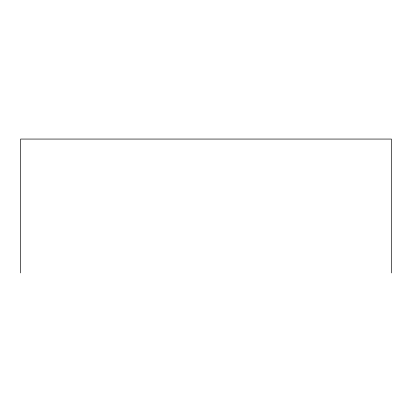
<?xml version="1.0" encoding="UTF-8"?>
<svg xmlns="http://www.w3.org/2000/svg" width="412" height="412" viewBox="0 0 412 412"><rect width="100%" height="100%" fill="white"/><g stroke="black" fill="none" stroke-linecap="round" stroke-linejoin="round"><path stroke-width="0.62" d="M391.4 272.935L391.4 139.065L20.6 139.065L20.6 272.935"/></g></svg>
